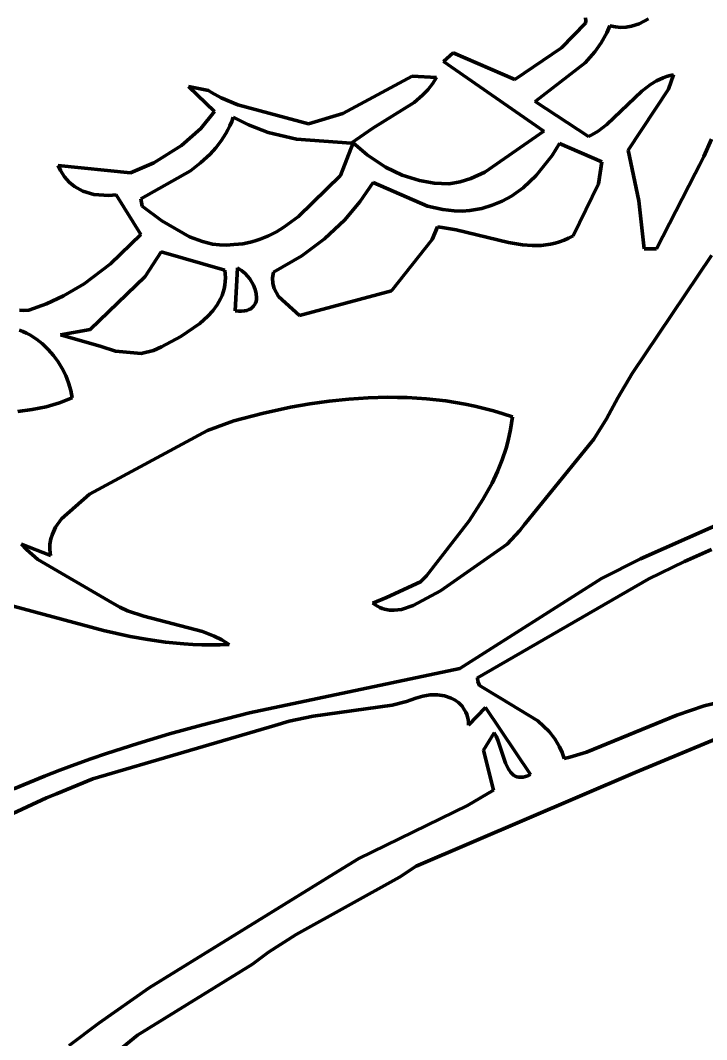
# Model space of a CAD drawing. Header units: millimetres. Extents: x 0 to 15.3, y 0 to 17.7.
# Drawn here: x 9.808 to 10.827, y 8.929 to 10.442 of the extents above; entities that cross this region are included whole.
import ezdxf

# ---------------------------------------------------------------- set-up
doc = ezdxf.new("R2010")
doc.units = ezdxf.units.MM
doc.layers.add('color#0a0a0aff', color=7, linetype='CONTINUOUS', lineweight=100)
doc.layers.add('color#ffffffff', color=7, linetype='CONTINUOUS', lineweight=100)

msp = doc.modelspace()

# ---------------------------------------------------------------- linework, layer by layer
at = {"layer": 'color#0a0a0aff'}
for p, q in [((10.6478, 10.4409), (10.647, 10.4454)), ((10.6473, 10.4375), (10.6478, 10.4409)), ((10.7409, 10.4441), (10.7267, 10.4367)), ((10.6115, 10.4011), (10.6473, 10.4375)), ((10.6831, 10.4336), (10.6786, 10.4231)), ((10.6915, 10.432), (10.6831, 10.4336)), ((10.6997, 10.4314), (10.6915, 10.432)), ((10.7077, 10.4318), (10.6997, 10.4314)), ((10.7155, 10.4331), (10.7077, 10.4318)), ((10.7267, 10.4367), (10.7155, 10.4331)), ((10.6705, 10.4085), (10.661, 10.395)), ((10.6786, 10.4231), (10.6705, 10.4085)), ((10.4363, 10.381), (10.4504, 10.3938)), ((10.4504, 10.3938), (10.5423, 10.3542)), ((10.5423, 10.3542), (10.6115, 10.4011)), ((10.661, 10.395), (10.6466, 10.3786)), ((10.5851, 10.2773), (10.4363, 10.381)), ((10.6466, 10.3786), (10.5725, 10.3212)), ((10.2867, 10.3034), (10.3897, 10.3589)), ((10.3897, 10.3589), (10.426, 10.357)), ((10.426, 10.357), (10.4198, 10.3474)), ((10.7437, 10.3464), (10.7527, 10.3519)), ((10.7527, 10.3519), (10.7623, 10.3564)), ((10.7623, 10.3564), (10.7674, 10.3583)), ((10.7674, 10.3583), (10.7726, 10.3598)), ((10.778, 10.3611), (10.7702, 10.3396)), ((10.7726, 10.3598), (10.778, 10.3611)), ((10.0963, 10.3064), (10.0579, 10.3439)), ((10.0579, 10.3439), (10.0872, 10.3378)), ((10.0872, 10.3378), (10.0918, 10.3347)), ((10.0918, 10.3347), (10.106, 10.3268)), ((10.4128, 10.3386), (10.4052, 10.3306)), ((10.4198, 10.3474), (10.4128, 10.3386)), ((10.6789, 10.2875), (10.7309, 10.3367)), ((10.7702, 10.3396), (10.7107, 10.2492)), ((10.7309, 10.3367), (10.7437, 10.3464)), ((10.106, 10.3268), (10.131, 10.3167)), ((10.3927, 10.3198), (10.3314, 10.2818)), ((10.4052, 10.3306), (10.3927, 10.3198)), ((10.5725, 10.3212), (10.6516, 10.2695)), ((10.0758, 10.2814), (10.0963, 10.3064)), ((10.131, 10.3167), (10.236, 10.2885)), ((10.236, 10.2885), (10.2867, 10.3034)), ((10.1218, 10.2918), (10.1191, 10.2855)), ((10.1241, 10.2982), (10.1218, 10.2918)), ((10.1466, 10.2867), (10.1241, 10.2982)), ((10.6658, 10.2776), (10.6789, 10.2875)), ((10.0475, 10.2563), (10.0758, 10.2814)), ((10.1131, 10.2737), (10.1061, 10.2628)), ((10.1162, 10.2795), (10.1131, 10.2737)), ((10.1191, 10.2855), (10.1162, 10.2795)), ((10.1758, 10.2755), (10.1466, 10.2867)), ((10.2181, 10.2654), (10.1758, 10.2755)), ((10.3314, 10.2818), (10.2994, 10.2598)), ((10.4975, 10.2163), (10.5851, 10.2773)), ((10.6565, 10.272), (10.6658, 10.2776)), ((10.1061, 10.2628), (10.0983, 10.2527)), ((10.2994, 10.2598), (10.2181, 10.2654)), ((10.2834, 10.2114), (10.3023, 10.2599)), ((10.3023, 10.2599), (10.3227, 10.242)), ((10.6085, 10.2592), (10.5974, 10.2411)), ((10.6716, 10.2317), (10.6085, 10.2592)), ((10.6516, 10.2695), (10.6565, 10.272)), ((10.8226, 10.2397), (10.8343, 10.2654)), ((10.0061, 10.2304), (10.0475, 10.2563)), ((10.0898, 10.2433), (10.0757, 10.2303)), ((10.0983, 10.2527), (10.0898, 10.2433)), ((10.7107, 10.2492), (10.7261, 10.1738)), ((9.9715, 10.2153), (10.0061, 10.2304)), ((10.0757, 10.2303), (10.0604, 10.2187)), ((10.3227, 10.242), (10.3501, 10.2239)), ((10.5974, 10.2411), (10.5741, 10.2116)), ((10.6666, 10.1991), (10.6716, 10.2317)), ((10.8098, 10.2145), (10.8163, 10.227)), ((10.8163, 10.227), (10.8226, 10.2397)), ((9.8675, 10.2192), (9.8643, 10.2264)), ((9.8643, 10.2264), (9.9715, 10.2153)), ((9.8734, 10.2096), (9.8675, 10.2192)), ((10.0604, 10.2187), (9.9869, 10.1769)), ((10.3501, 10.2239), (10.3748, 10.2122)), ((10.3748, 10.2122), (10.4008, 10.2041)), ((10.4771, 10.2073), (10.4975, 10.2163)), ((10.7526, 10.1029), (10.8098, 10.2145)), ((9.8804, 10.2017), (9.8734, 10.2096)), ((9.8885, 10.1951), (9.8804, 10.2017)), ((10.2209, 10.1508), (10.2834, 10.2114)), ((10.3317, 10.201), (10.312, 10.1723)), ((10.4124, 10.1662), (10.3317, 10.201)), ((10.4008, 10.2041), (10.4223, 10.2003)), ((10.4223, 10.2003), (10.4442, 10.1993)), ((10.4442, 10.1993), (10.4499, 10.2001)), ((10.4499, 10.2001), (10.461, 10.2024)), ((10.461, 10.2024), (10.4771, 10.2073)), ((10.5741, 10.2116), (10.5546, 10.1934)), ((10.6286, 10.1221), (10.6666, 10.1991)), ((9.9006, 10.1885), (9.8885, 10.1951)), ((9.9173, 10.1836), (9.9006, 10.1885)), ((9.9392, 10.182), (9.9173, 10.1836)), ((9.9505, 10.1829), (9.9392, 10.182)), ((9.9871, 10.1242), (9.9505, 10.1829)), ((10.5546, 10.1934), (10.5372, 10.1811)), ((9.9869, 10.1769), (9.9891, 10.1659)), ((10.312, 10.1723), (10.2896, 10.1459)), ((10.5085, 10.1673), (10.493, 10.1628)), ((10.5233, 10.1734), (10.5085, 10.1673)), ((10.5372, 10.1811), (10.5233, 10.1734)), ((10.7261, 10.1738), (10.7342, 10.1025)), ((9.9891, 10.1659), (10.0183, 10.1444)), ((10.4351, 10.1609), (10.4124, 10.1662)), ((10.4523, 10.1589), (10.4351, 10.1609)), ((10.4638, 10.1587), (10.4523, 10.1589)), ((10.4754, 10.1595), (10.4638, 10.1587)), ((10.4871, 10.1614), (10.4754, 10.1595)), ((10.493, 10.1628), (10.4871, 10.1614)), ((10.0183, 10.1444), (10.0591, 10.1206)), ((10.1994, 10.1349), (10.2209, 10.1508)), ((10.2896, 10.1459), (10.2594, 10.1174)), ((9.942, 10.0803), (9.9871, 10.1242)), ((10.1642, 10.117), (10.1763, 10.122)), ((10.1763, 10.122), (10.1881, 10.128)), ((10.1881, 10.128), (10.1994, 10.1349)), ((10.4196, 10.1164), (10.4275, 10.1353)), ((10.4275, 10.1353), (10.4344, 10.1346)), ((10.4344, 10.1346), (10.4553, 10.1311)), ((10.4553, 10.1311), (10.5328, 10.112)), ((10.622, 10.1186), (10.6286, 10.1221)), ((10.0591, 10.1206), (10.0785, 10.1134)), ((10.0785, 10.1134), (10.0935, 10.1098)), ((10.0935, 10.1098), (10.1037, 10.1085)), ((10.1037, 10.1085), (10.1142, 10.1082)), ((10.1142, 10.1082), (10.1248, 10.109)), ((10.1248, 10.109), (10.1317, 10.1095)), ((10.1317, 10.1095), (10.1385, 10.1103)), ((10.1385, 10.1103), (10.1451, 10.1115)), ((10.1451, 10.1115), (10.1516, 10.113)), ((10.1516, 10.113), (10.1579, 10.1149)), ((10.1579, 10.1149), (10.1642, 10.117)), ((10.2594, 10.1174), (10.2261, 10.0924)), ((10.3589, 10.0403), (10.4196, 10.1164)), ((10.5328, 10.112), (10.5538, 10.1086)), ((10.5538, 10.1086), (10.5677, 10.1076)), ((10.5677, 10.1076), (10.5746, 10.1075)), ((10.5746, 10.1075), (10.5815, 10.1078)), ((10.5815, 10.1078), (10.5884, 10.1085)), ((10.5884, 10.1085), (10.5952, 10.1096)), ((10.5952, 10.1096), (10.602, 10.1111)), ((10.602, 10.1111), (10.6087, 10.1131)), ((10.6087, 10.1131), (10.6154, 10.1156)), ((10.6154, 10.1156), (10.622, 10.1186)), ((10.0169, 10.0981), (9.9933, 10.0618)), ((10.1114, 10.0713), (10.0169, 10.0981)), ((10.2261, 10.0924), (10.1841, 10.068)), ((10.834, 10.0926), (10.7164, 9.9178)), ((10.7342, 10.1025), (10.7526, 10.1029)), ((9.9025, 10.0507), (9.942, 10.0803)), ((9.9933, 10.0618), (9.9119, 9.9832)), ((10.1121, 10.0654), (10.1114, 10.0713)), ((10.1124, 10.0596), (10.1121, 10.0654)), ((10.1304, 10.0744), (10.1271, 10.0109)), ((10.1362, 10.0708), (10.1304, 10.0744)), ((10.1416, 10.0662), (10.1362, 10.0708)), ((10.1487, 10.0581), (10.1416, 10.0662)), ((10.1833, 10.0651), (10.1824, 10.0596)), ((10.1841, 10.068), (10.1833, 10.0651)), ((9.8722, 10.0329), (9.9025, 10.0507)), ((10.1105, 10.0434), (10.1116, 10.0487)), ((10.1116, 10.0487), (10.1122, 10.0541)), ((10.1122, 10.0541), (10.1124, 10.0596)), ((10.1541, 10.0489), (10.1487, 10.0581)), ((10.1567, 10.0425), (10.1541, 10.0489)), ((10.1824, 10.0596), (10.1827, 10.0515)), ((10.1827, 10.0515), (10.1848, 10.0438)), ((9.8468, 10.0211), (9.8722, 10.0329)), ((10.1053, 10.0286), (10.1074, 10.0334)), ((10.1074, 10.0334), (10.1091, 10.0383)), ((10.1091, 10.0383), (10.1105, 10.0434)), ((10.1583, 10.0362), (10.1567, 10.0425)), ((10.1587, 10.0301), (10.1583, 10.0362)), ((10.1848, 10.0438), (10.1914, 10.0318)), ((10.1914, 10.0318), (10.2225, 10.0038)), ((10.2225, 10.0038), (10.3589, 10.0403)), ((9.8204, 10.0116), (9.8468, 10.0211)), ((10.0938, 10.0109), (10.1001, 10.0195)), ((10.1001, 10.0195), (10.1028, 10.024)), ((10.1028, 10.024), (10.1053, 10.0286)), ((10.1501, 10.0139), (10.1524, 10.0155)), ((10.1524, 10.0155), (10.1543, 10.0174)), ((10.1543, 10.0174), (10.1559, 10.0196)), ((10.1559, 10.0196), (10.1571, 10.022)), ((10.1571, 10.022), (10.158, 10.0245)), ((10.158, 10.0245), (10.1585, 10.0273)), ((10.1585, 10.0273), (10.1587, 10.0301)), ((9.8065, 10.0117), (9.8133, 10.0114)), ((9.8133, 10.0114), (9.8204, 10.0116)), ((10.0743, 9.9918), (10.0866, 10.0029)), ((10.0866, 10.0029), (10.0938, 10.0109)), ((10.1271, 10.0109), (10.1321, 10.0104)), ((10.1321, 10.0104), (10.1366, 10.0104)), ((10.1366, 10.0104), (10.1406, 10.0107)), ((10.1406, 10.0107), (10.1442, 10.0114)), ((10.1442, 10.0114), (10.1473, 10.0125)), ((10.1473, 10.0125), (10.1501, 10.0139)), ((10.0463, 9.9727), (10.0743, 9.9918)), ((9.8119, 9.9801), (9.8065, 9.9822)), ((9.8172, 9.9777), (9.8119, 9.9801)), ((9.8223, 9.975), (9.8172, 9.9777)), ((9.832, 9.9688), (9.8223, 9.975)), ((9.9119, 9.9832), (9.8675, 9.9753)), ((9.8675, 9.9753), (9.928, 9.9577)), ((10.0177, 9.9573), (10.0463, 9.9727)), ((9.8411, 9.9615), (9.832, 9.9688)), ((9.8495, 9.9534), (9.8411, 9.9615)), ((9.928, 9.9577), (9.9493, 9.951)), ((10.0059, 9.9516), (10.0177, 9.9573)), ((9.8572, 9.9446), (9.8495, 9.9534)), ((9.8641, 9.935), (9.8572, 9.9446)), ((9.9493, 9.951), (9.9874, 9.9474)), ((9.9874, 9.9474), (10.0059, 9.9516)), ((9.8701, 9.925), (9.8641, 9.935)), ((9.8753, 9.9145), (9.8701, 9.925)), ((9.8795, 9.9036), (9.8753, 9.9145)), ((10.7164, 9.9178), (10.695, 9.8815)), ((9.8828, 9.8926), (9.8795, 9.9036)), ((9.8661, 9.8741), (9.8851, 9.8815)), ((9.8851, 9.8815), (9.8828, 9.8926)), ((10.2956, 9.8797), (10.2667, 9.8766)), ((10.3245, 9.8816), (10.2956, 9.8797)), ((10.3535, 9.8824), (10.3245, 9.8816)), ((10.3679, 9.8823), (10.3535, 9.8824)), ((10.3824, 9.8819), (10.3679, 9.8823)), ((10.3968, 9.8812), (10.3824, 9.8819)), ((10.4112, 9.8801), (10.3968, 9.8812)), ((10.4256, 9.8787), (10.4112, 9.8801)), ((10.695, 9.8815), (10.6817, 9.8567)), ((9.8043, 9.8615), (9.8254, 9.864)), ((9.8254, 9.864), (9.8461, 9.8682)), ((9.8461, 9.8682), (9.8661, 9.8741)), ((10.2093, 9.8675), (10.1668, 9.8584)), ((10.2379, 9.8725), (10.2093, 9.8675)), ((10.2667, 9.8766), (10.2379, 9.8725)), ((10.4399, 9.8769), (10.4256, 9.8787)), ((10.4542, 9.8747), (10.4399, 9.8769)), ((10.4684, 9.8722), (10.4542, 9.8747)), ((10.4826, 9.8692), (10.4684, 9.8722)), ((10.4967, 9.8659), (10.4826, 9.8692)), ((10.5107, 9.8622), (10.4967, 9.8659)), ((10.1668, 9.8584), (10.1248, 9.8475)), ((10.5247, 9.858), (10.5107, 9.8622)), ((10.5386, 9.8534), (10.5247, 9.858)), ((10.5374, 9.8439), (10.5386, 9.8534)), ((10.6782, 9.8504), (10.6593, 9.8204)), ((10.6817, 9.8567), (10.6782, 9.8504)), ((10.1248, 9.8475), (10.0859, 9.8331)), ((10.5339, 9.8252), (10.5358, 9.8345)), ((10.5358, 9.8345), (10.5374, 9.8439)), ((10.0859, 9.8331), (9.9107, 9.7387)), ((10.5317, 9.8161), (10.5339, 9.8252)), ((10.6593, 9.8204), (10.5566, 9.6935)), ((10.5233, 9.7893), (10.5291, 9.807)), ((10.5291, 9.807), (10.5317, 9.8161)), ((10.5163, 9.772), (10.5233, 9.7893)), ((10.5084, 9.7551), (10.5163, 9.772)), ((10.4949, 9.7305), (10.5084, 9.7551)), ((10.7289, 9.6424), (10.9825, 9.7553)), ((9.9107, 9.7387), (9.8693, 9.7022)), ((10.4746, 9.6989), (10.4949, 9.7305)), ((9.8693, 9.7022), (9.8604, 9.6897)), ((10.4108, 9.6175), (10.4746, 9.6989)), ((9.8604, 9.6897), (9.8555, 9.6794)), ((10.5498, 9.6847), (10.531, 9.6646)), ((10.5566, 9.6935), (10.5498, 9.6847)), ((9.8532, 9.6721), (9.852, 9.6644)), ((9.8555, 9.6794), (9.8532, 9.6721)), ((9.8527, 9.6475), (9.8095, 9.6642)), ((9.8095, 9.6642), (9.8172, 9.6562)), ((9.8172, 9.6562), (9.8339, 9.6417)), ((9.852, 9.6644), (9.8518, 9.6562)), ((9.8518, 9.6562), (9.8521, 9.6519)), ((10.531, 9.6646), (10.4317, 9.5952)), ((10.8343, 9.6566), (10.7939, 9.6388)), ((9.8339, 9.6417), (9.9443, 9.5771)), ((9.8521, 9.6519), (9.8527, 9.6475)), ((10.6707, 9.6134), (10.7289, 9.6424)), ((10.7939, 9.6388), (10.7412, 9.6129)), ((10.3516, 9.5851), (10.402, 9.6086)), ((10.402, 9.6086), (10.4108, 9.6175)), ((10.4606, 9.4798), (10.6707, 9.6134)), ((10.7412, 9.6129), (10.4867, 9.4658)), ((10.4317, 9.5952), (10.3914, 9.5735)), ((9.9314, 9.5362), (9.7362, 9.5888)), ((9.9443, 9.5771), (9.9556, 9.5709)), ((10.3316, 9.577), (10.3516, 9.5851)), ((10.335, 9.5745), (10.3316, 9.577)), ((9.9556, 9.5709), (9.9673, 9.5656)), ((9.9673, 9.5656), (9.9914, 9.5574)), ((10.3384, 9.5723), (10.335, 9.5745)), ((10.3419, 9.5705), (10.3384, 9.5723)), ((10.3454, 9.569), (10.3419, 9.5705)), ((10.3489, 9.5678), (10.3454, 9.569)), ((10.3559, 9.5664), (10.3489, 9.5678)), ((10.363, 9.5662), (10.3559, 9.5664)), ((10.3737, 9.5675), (10.363, 9.5662)), ((10.3914, 9.5735), (10.3737, 9.5675)), ((9.9914, 9.5574), (10.0782, 9.5349)), ((9.9708, 9.5275), (9.9314, 9.5362)), ((10.0782, 9.5349), (10.0959, 9.5279)), ((9.9972, 9.5228), (9.9708, 9.5275)), ((10.0237, 9.519), (9.9972, 9.5228)), ((10.0505, 9.5163), (10.0237, 9.519)), ((10.0639, 9.5154), (10.0505, 9.5163)), ((10.0959, 9.5279), (10.1072, 9.5222)), ((10.1072, 9.5222), (10.1182, 9.5154)), ((10.0774, 9.5148), (10.0639, 9.5154)), ((10.0909, 9.5147), (10.0774, 9.5148)), ((10.1045, 9.5149), (10.0909, 9.5147)), ((10.1182, 9.5154), (10.1045, 9.5149)), ((10.1483, 9.4138), (10.4606, 9.4798)), ((10.4867, 9.4658), (10.4872, 9.4604)), ((10.4872, 9.4604), (10.4898, 9.4546)), ((10.4164, 9.4407), (10.4057, 9.4389)), ((10.4272, 9.4408), (10.4164, 9.4407)), ((10.4378, 9.4393), (10.4272, 9.4408)), ((10.4898, 9.4546), (10.5209, 9.4356)), ((10.3599, 9.4252), (10.243, 9.4091)), ((10.3813, 9.4308), (10.3599, 9.4252)), ((10.3954, 9.4356), (10.3813, 9.4308)), ((10.4057, 9.4389), (10.3954, 9.4356)), ((10.4476, 9.4359), (10.4378, 9.4393)), ((10.4536, 9.4327), (10.4476, 9.4359)), ((10.459, 9.4287), (10.4536, 9.4327)), ((10.4638, 9.4238), (10.459, 9.4287)), ((10.5209, 9.4356), (10.5763, 9.402)), ((10.8232, 9.4243), (10.8481, 9.4304)), ((10.0769, 9.3958), (10.1483, 9.4138)), ((10.4677, 9.4181), (10.4638, 9.4238)), ((10.4693, 9.415), (10.4677, 9.4181)), ((10.4707, 9.4116), (10.4693, 9.415)), ((10.4719, 9.4079), (10.4707, 9.4116)), ((10.4985, 9.4221), (10.4736, 9.3958)), ((10.5657, 9.3224), (10.4985, 9.4221)), ((10.6484, 9.3556), (10.7828, 9.4107)), ((10.7828, 9.4107), (10.8232, 9.4243)), ((10.1857, 9.3953), (9.9158, 9.3161)), ((10.0296, 9.3827), (10.0769, 9.3958)), ((10.2069, 9.4018), (10.1857, 9.3953)), ((10.243, 9.4091), (10.2069, 9.4018)), ((10.4727, 9.4041), (10.4719, 9.4079)), ((10.4733, 9.4001), (10.4727, 9.4041)), ((10.4736, 9.3958), (10.4733, 9.4001)), ((10.5763, 9.402), (10.593, 9.3862)), ((10.9174, 9.4074), (10.7208, 9.3256)), ((9.9826, 9.3687), (10.0296, 9.3827)), ((10.4956, 9.3586), (10.5117, 9.3841)), ((10.5117, 9.3841), (10.5144, 9.3792)), ((10.593, 9.3862), (10.6015, 9.3755)), ((9.9359, 9.3537), (9.9826, 9.3687)), ((10.5144, 9.3792), (10.5168, 9.3734)), ((10.5168, 9.3734), (10.5282, 9.3394)), ((10.6015, 9.3755), (10.6086, 9.3637)), ((9.9127, 9.3457), (9.9359, 9.3537)), ((10.5105, 9.2991), (10.4956, 9.3586)), ((10.6086, 9.3637), (10.6125, 9.3552)), ((10.6125, 9.3552), (10.6155, 9.3461)), ((10.6238, 9.3482), (10.6484, 9.3556)), ((9.8666, 9.3289), (9.8896, 9.3375)), ((9.8896, 9.3375), (9.9127, 9.3457)), ((10.5282, 9.3394), (10.5326, 9.3304)), ((10.6155, 9.3461), (10.6238, 9.3482)), ((9.821, 9.3107), (9.8438, 9.3199)), ((9.8438, 9.3199), (9.8666, 9.3289)), ((10.7208, 9.3256), (10.3955, 9.1863)), ((10.5326, 9.3304), (10.5362, 9.3254)), ((10.5362, 9.3254), (10.5382, 9.3234)), ((10.5382, 9.3234), (10.5404, 9.3216)), ((10.5404, 9.3216), (10.5428, 9.3202)), ((10.5428, 9.3202), (10.5454, 9.3192)), ((10.5454, 9.3192), (10.5481, 9.3186)), ((10.5544, 9.3186), (10.5579, 9.3193)), ((10.5579, 9.3193), (10.5616, 9.3206)), ((10.5616, 9.3206), (10.5657, 9.3224)), ((9.7984, 9.301), (9.821, 9.3107)), ((9.9158, 9.3161), (9.8615, 9.2939)), ((10.5481, 9.3186), (10.5511, 9.3183)), ((10.5511, 9.3183), (10.5544, 9.3186)), ((9.8615, 9.2939), (9.8469, 9.2877)), ((10.4719, 9.2763), (10.5105, 9.2991)), ((9.8469, 9.2877), (9.7894, 9.2612)), ((10.3108, 9.1976), (10.4719, 9.2763)), ((10.2801, 9.1791), (10.3108, 9.1976)), ((10.3955, 9.1863), (10.3711, 9.1701)), ((9.9992, 9.0059), (10.2801, 9.1791)), ((10.3711, 9.1701), (10.2174, 9.085)), ((10.2174, 9.085), (10.1763, 9.0587)), ((10.1763, 9.0587), (10.1528, 9.0411)), ((10.1528, 9.0411), (9.9821, 8.9354)), ((9.9243, 8.9532), (9.9992, 9.0059)), ((9.8804, 8.9201), (9.9243, 8.9532)), ((9.9821, 8.9354), (9.8678, 8.8431))]:
    msp.add_line(p, q, dxfattribs=at)
at = {"layer": 'color#ffffffff'}
for p, q in [((10.647, 10.4454), (10.6478, 10.4409)), ((10.6478, 10.4409), (10.6473, 10.4375)), ((10.7267, 10.4367), (10.7409, 10.4441)), ((10.6473, 10.4375), (10.6115, 10.4011)), ((10.6786, 10.4231), (10.6831, 10.4336)), ((10.6831, 10.4336), (10.6915, 10.432)), ((10.6915, 10.432), (10.6997, 10.4314)), ((10.6997, 10.4314), (10.7077, 10.4318)), ((10.7077, 10.4318), (10.7155, 10.4331)), ((10.7155, 10.4331), (10.7267, 10.4367)), ((10.661, 10.395), (10.6705, 10.4085)), ((10.6705, 10.4085), (10.6786, 10.4231)), ((10.4504, 10.3938), (10.4363, 10.381)), ((10.5423, 10.3542), (10.4504, 10.3938)), ((10.6115, 10.4011), (10.5423, 10.3542)), ((10.6466, 10.3786), (10.661, 10.395)), ((10.4363, 10.381), (10.5851, 10.2773)), ((10.5725, 10.3212), (10.6466, 10.3786)), ((10.3897, 10.3589), (10.2867, 10.3034)), ((10.426, 10.357), (10.3897, 10.3589)), ((10.4198, 10.3474), (10.426, 10.357)), ((10.7527, 10.3519), (10.7437, 10.3464)), ((10.7623, 10.3564), (10.7527, 10.3519)), ((10.7674, 10.3583), (10.7623, 10.3564)), ((10.7726, 10.3598), (10.7674, 10.3583)), ((10.7702, 10.3396), (10.778, 10.3611)), ((10.778, 10.3611), (10.7726, 10.3598)), ((10.0872, 10.3378), (10.0579, 10.3439)), ((10.0579, 10.3439), (10.0963, 10.3064)), ((10.0918, 10.3347), (10.0872, 10.3378)), ((10.106, 10.3268), (10.0918, 10.3347)), ((10.4052, 10.3306), (10.4128, 10.3386)), ((10.4128, 10.3386), (10.4198, 10.3474)), ((10.7309, 10.3367), (10.6789, 10.2875)), ((10.7107, 10.2492), (10.7702, 10.3396)), ((10.7437, 10.3464), (10.7309, 10.3367)), ((10.131, 10.3167), (10.106, 10.3268)), ((10.3314, 10.2818), (10.3927, 10.3198)), ((10.3927, 10.3198), (10.4052, 10.3306)), ((10.6516, 10.2695), (10.5725, 10.3212)), ((10.0963, 10.3064), (10.0758, 10.2814)), ((10.236, 10.2885), (10.131, 10.3167)), ((10.2867, 10.3034), (10.236, 10.2885)), ((10.1191, 10.2855), (10.1218, 10.2918)), ((10.1218, 10.2918), (10.1241, 10.2982)), ((10.1241, 10.2982), (10.1466, 10.2867)), ((10.6789, 10.2875), (10.6658, 10.2776)), ((10.0758, 10.2814), (10.0475, 10.2563)), ((10.1061, 10.2628), (10.1131, 10.2737)), ((10.1131, 10.2737), (10.1162, 10.2795)), ((10.1162, 10.2795), (10.1191, 10.2855)), ((10.1466, 10.2867), (10.1758, 10.2755)), ((10.1758, 10.2755), (10.2181, 10.2654)), ((10.2994, 10.2598), (10.3314, 10.2818)), ((10.5851, 10.2773), (10.4975, 10.2163)), ((10.6658, 10.2776), (10.6565, 10.272)), ((10.0983, 10.2527), (10.1061, 10.2628)), ((10.2181, 10.2654), (10.2994, 10.2598)), ((10.3023, 10.2599), (10.2834, 10.2114)), ((10.3227, 10.242), (10.3023, 10.2599)), ((10.5974, 10.2411), (10.6085, 10.2592)), ((10.6085, 10.2592), (10.6716, 10.2317)), ((10.6565, 10.272), (10.6516, 10.2695)), ((10.8343, 10.2654), (10.8226, 10.2397)), ((10.0475, 10.2563), (10.0061, 10.2304)), ((10.0757, 10.2303), (10.0898, 10.2433)), ((10.0898, 10.2433), (10.0983, 10.2527)), ((10.7261, 10.1738), (10.7107, 10.2492)), ((10.0061, 10.2304), (9.9715, 10.2153)), ((10.0604, 10.2187), (10.0757, 10.2303)), ((10.3501, 10.2239), (10.3227, 10.242)), ((10.5741, 10.2116), (10.5974, 10.2411)), ((10.6716, 10.2317), (10.6666, 10.1991)), ((10.8163, 10.227), (10.8098, 10.2145)), ((10.8226, 10.2397), (10.8163, 10.227)), ((9.9715, 10.2153), (9.8643, 10.2264)), ((9.8643, 10.2264), (9.8675, 10.2192)), ((9.8675, 10.2192), (9.8734, 10.2096)), ((9.9869, 10.1769), (10.0604, 10.2187)), ((10.3748, 10.2122), (10.3501, 10.2239)), ((10.4008, 10.2041), (10.3748, 10.2122)), ((10.4975, 10.2163), (10.4771, 10.2073)), ((10.8098, 10.2145), (10.7526, 10.1029)), ((9.8734, 10.2096), (9.8804, 10.2017)), ((9.8804, 10.2017), (9.8885, 10.1951)), ((10.2834, 10.2114), (10.2209, 10.1508)), ((10.312, 10.1723), (10.3317, 10.201)), ((10.3317, 10.201), (10.4124, 10.1662)), ((10.4223, 10.2003), (10.4008, 10.2041)), ((10.4442, 10.1993), (10.4223, 10.2003)), ((10.4499, 10.2001), (10.4442, 10.1993)), ((10.461, 10.2024), (10.4499, 10.2001)), ((10.4771, 10.2073), (10.461, 10.2024)), ((10.5546, 10.1934), (10.5741, 10.2116)), ((10.6666, 10.1991), (10.6286, 10.1221)), ((9.8885, 10.1951), (9.9006, 10.1885)), ((9.9006, 10.1885), (9.9173, 10.1836)), ((9.9173, 10.1836), (9.9392, 10.182)), ((9.9392, 10.182), (9.9505, 10.1829)), ((9.9505, 10.1829), (9.9871, 10.1242)), ((10.5372, 10.1811), (10.5546, 10.1934)), ((9.9891, 10.1659), (9.9869, 10.1769)), ((10.2896, 10.1459), (10.312, 10.1723)), ((10.493, 10.1628), (10.5085, 10.1673)), ((10.5085, 10.1673), (10.5233, 10.1734)), ((10.5233, 10.1734), (10.5372, 10.1811)), ((10.7342, 10.1025), (10.7261, 10.1738)), ((10.0183, 10.1444), (9.9891, 10.1659)), ((10.4124, 10.1662), (10.4351, 10.1609)), ((10.4351, 10.1609), (10.4523, 10.1589)), ((10.4523, 10.1589), (10.4638, 10.1587)), ((10.4638, 10.1587), (10.4754, 10.1595)), ((10.4754, 10.1595), (10.4871, 10.1614)), ((10.4871, 10.1614), (10.493, 10.1628)), ((10.0591, 10.1206), (10.0183, 10.1444)), ((10.2209, 10.1508), (10.1994, 10.1349)), ((10.2594, 10.1174), (10.2896, 10.1459)), ((9.9871, 10.1242), (9.942, 10.0803)), ((10.1763, 10.122), (10.1642, 10.117)), ((10.1881, 10.128), (10.1763, 10.122)), ((10.1994, 10.1349), (10.1881, 10.128)), ((10.4275, 10.1353), (10.4196, 10.1164)), ((10.4344, 10.1346), (10.4275, 10.1353)), ((10.4553, 10.1311), (10.4344, 10.1346)), ((10.5328, 10.112), (10.4553, 10.1311)), ((10.6286, 10.1221), (10.622, 10.1186)), ((10.0785, 10.1134), (10.0591, 10.1206)), ((10.0935, 10.1098), (10.0785, 10.1134)), ((10.1037, 10.1085), (10.0935, 10.1098)), ((10.1142, 10.1082), (10.1037, 10.1085)), ((10.1248, 10.109), (10.1142, 10.1082)), ((10.1317, 10.1095), (10.1248, 10.109)), ((10.1385, 10.1103), (10.1317, 10.1095)), ((10.1451, 10.1115), (10.1385, 10.1103)), ((10.1516, 10.113), (10.1451, 10.1115)), ((10.1579, 10.1149), (10.1516, 10.113)), ((10.1642, 10.117), (10.1579, 10.1149)), ((10.2261, 10.0924), (10.2594, 10.1174)), ((10.4196, 10.1164), (10.3589, 10.0403)), ((10.5538, 10.1086), (10.5328, 10.112)), ((10.5677, 10.1076), (10.5538, 10.1086)), ((10.5746, 10.1075), (10.5677, 10.1076)), ((10.5815, 10.1078), (10.5746, 10.1075)), ((10.5884, 10.1085), (10.5815, 10.1078)), ((10.5952, 10.1096), (10.5884, 10.1085)), ((10.602, 10.1111), (10.5952, 10.1096)), ((10.6087, 10.1131), (10.602, 10.1111)), ((10.6154, 10.1156), (10.6087, 10.1131)), ((10.622, 10.1186), (10.6154, 10.1156)), ((9.9933, 10.0618), (10.0169, 10.0981)), ((10.0169, 10.0981), (10.1114, 10.0713)), ((10.1841, 10.068), (10.2261, 10.0924)), ((10.7164, 9.9178), (10.834, 10.0926)), ((10.7526, 10.1029), (10.7342, 10.1025)), ((9.942, 10.0803), (9.9025, 10.0507)), ((9.9119, 9.9832), (9.9933, 10.0618)), ((10.1114, 10.0713), (10.1121, 10.0654)), ((10.1121, 10.0654), (10.1124, 10.0596)), ((10.1271, 10.0109), (10.1304, 10.0744)), ((10.1304, 10.0744), (10.1362, 10.0708)), ((10.1362, 10.0708), (10.1416, 10.0662)), ((10.1416, 10.0662), (10.1487, 10.0581)), ((10.1824, 10.0596), (10.1833, 10.0651)), ((10.1833, 10.0651), (10.1841, 10.068)), ((9.9025, 10.0507), (9.8722, 10.0329)), ((10.1116, 10.0487), (10.1105, 10.0434)), ((10.1122, 10.0541), (10.1116, 10.0487)), ((10.1124, 10.0596), (10.1122, 10.0541)), ((10.1487, 10.0581), (10.1541, 10.0489)), ((10.1541, 10.0489), (10.1567, 10.0425)), ((10.1827, 10.0515), (10.1824, 10.0596)), ((10.1848, 10.0438), (10.1827, 10.0515)), ((9.8722, 10.0329), (9.8468, 10.0211)), ((10.1074, 10.0334), (10.1053, 10.0286)), ((10.1091, 10.0383), (10.1074, 10.0334)), ((10.1105, 10.0434), (10.1091, 10.0383)), ((10.1567, 10.0425), (10.1583, 10.0362)), ((10.1583, 10.0362), (10.1587, 10.0301)), ((10.1914, 10.0318), (10.1848, 10.0438)), ((10.2225, 10.0038), (10.1914, 10.0318)), ((10.3589, 10.0403), (10.2225, 10.0038)), ((9.8468, 10.0211), (9.8204, 10.0116)), ((10.1001, 10.0195), (10.0938, 10.0109)), ((10.1028, 10.024), (10.1001, 10.0195)), ((10.1053, 10.0286), (10.1028, 10.024)), ((10.1524, 10.0155), (10.1501, 10.0139)), ((10.1543, 10.0174), (10.1524, 10.0155)), ((10.1559, 10.0196), (10.1543, 10.0174)), ((10.1571, 10.022), (10.1559, 10.0196)), ((10.158, 10.0245), (10.1571, 10.022)), ((10.1585, 10.0273), (10.158, 10.0245)), ((10.1587, 10.0301), (10.1585, 10.0273)), ((9.8133, 10.0114), (9.8065, 10.0117)), ((9.8204, 10.0116), (9.8133, 10.0114)), ((10.0866, 10.0029), (10.0743, 9.9918)), ((10.0938, 10.0109), (10.0866, 10.0029)), ((10.1321, 10.0104), (10.1271, 10.0109)), ((10.1366, 10.0104), (10.1321, 10.0104)), ((10.1406, 10.0107), (10.1366, 10.0104)), ((10.1442, 10.0114), (10.1406, 10.0107)), ((10.1473, 10.0125), (10.1442, 10.0114)), ((10.1501, 10.0139), (10.1473, 10.0125)), ((10.0743, 9.9918), (10.0463, 9.9727)), ((9.8065, 9.9822), (9.8119, 9.9801)), ((9.8119, 9.9801), (9.8172, 9.9777)), ((9.8172, 9.9777), (9.8223, 9.975)), ((9.8223, 9.975), (9.832, 9.9688)), ((9.8675, 9.9753), (9.9119, 9.9832)), ((9.928, 9.9577), (9.8675, 9.9753)), ((10.0463, 9.9727), (10.0177, 9.9573)), ((9.832, 9.9688), (9.8411, 9.9615)), ((9.8411, 9.9615), (9.8495, 9.9534)), ((9.9493, 9.951), (9.928, 9.9577)), ((10.0177, 9.9573), (10.0059, 9.9516)), ((9.8495, 9.9534), (9.8572, 9.9446)), ((9.8572, 9.9446), (9.8641, 9.935)), ((9.9874, 9.9474), (9.9493, 9.951)), ((10.0059, 9.9516), (9.9874, 9.9474)), ((9.8641, 9.935), (9.8701, 9.925)), ((9.8701, 9.925), (9.8753, 9.9145)), ((9.8753, 9.9145), (9.8795, 9.9036)), ((10.695, 9.8815), (10.7164, 9.9178)), ((9.8795, 9.9036), (9.8828, 9.8926)), ((9.8851, 9.8815), (9.8661, 9.8741)), ((9.8828, 9.8926), (9.8851, 9.8815)), ((10.2667, 9.8766), (10.2956, 9.8797)), ((10.2956, 9.8797), (10.3245, 9.8816)), ((10.3245, 9.8816), (10.3535, 9.8824)), ((10.3535, 9.8824), (10.3679, 9.8823)), ((10.3679, 9.8823), (10.3824, 9.8819)), ((10.3824, 9.8819), (10.3968, 9.8812)), ((10.3968, 9.8812), (10.4112, 9.8801)), ((10.4112, 9.8801), (10.4256, 9.8787)), ((10.6817, 9.8567), (10.695, 9.8815)), ((9.8254, 9.864), (9.8043, 9.8615)), ((9.8461, 9.8682), (9.8254, 9.864)), ((9.8661, 9.8741), (9.8461, 9.8682)), ((10.1668, 9.8584), (10.2093, 9.8675)), ((10.2093, 9.8675), (10.2379, 9.8725)), ((10.2379, 9.8725), (10.2667, 9.8766)), ((10.4256, 9.8787), (10.4399, 9.8769)), ((10.4399, 9.8769), (10.4542, 9.8747)), ((10.4542, 9.8747), (10.4684, 9.8722)), ((10.4684, 9.8722), (10.4826, 9.8692)), ((10.4826, 9.8692), (10.4967, 9.8659)), ((10.4967, 9.8659), (10.5107, 9.8622)), ((10.1248, 9.8475), (10.1668, 9.8584)), ((10.5107, 9.8622), (10.5247, 9.858)), ((10.5247, 9.858), (10.5386, 9.8534)), ((10.5386, 9.8534), (10.5374, 9.8439)), ((10.6593, 9.8204), (10.6782, 9.8504)), ((10.6782, 9.8504), (10.6817, 9.8567)), ((10.0859, 9.8331), (10.1248, 9.8475)), ((10.5358, 9.8345), (10.5339, 9.8252)), ((10.5374, 9.8439), (10.5358, 9.8345)), ((9.9107, 9.7387), (10.0859, 9.8331)), ((10.5339, 9.8252), (10.5317, 9.8161)), ((10.5566, 9.6935), (10.6593, 9.8204)), ((10.5291, 9.807), (10.5233, 9.7893)), ((10.5317, 9.8161), (10.5291, 9.807)), ((10.5233, 9.7893), (10.5163, 9.772)), ((10.5163, 9.772), (10.5084, 9.7551)), ((10.5084, 9.7551), (10.4949, 9.7305)), ((10.9825, 9.7553), (10.7289, 9.6424)), ((9.8693, 9.7022), (9.9107, 9.7387)), ((10.4949, 9.7305), (10.4746, 9.6989)), ((9.8604, 9.6897), (9.8693, 9.7022)), ((10.4746, 9.6989), (10.4108, 9.6175)), ((9.8555, 9.6794), (9.8604, 9.6897)), ((10.531, 9.6646), (10.5498, 9.6847)), ((10.5498, 9.6847), (10.5566, 9.6935)), ((9.852, 9.6644), (9.8532, 9.6721)), ((9.8532, 9.6721), (9.8555, 9.6794)), ((9.8172, 9.6562), (9.8095, 9.6642)), ((9.8095, 9.6642), (9.8527, 9.6475)), ((9.8339, 9.6417), (9.8172, 9.6562)), ((9.8518, 9.6562), (9.852, 9.6644)), ((9.8521, 9.6519), (9.8518, 9.6562)), ((10.4317, 9.5952), (10.531, 9.6646)), ((10.7939, 9.6388), (10.8343, 9.6566)), ((9.9443, 9.5771), (9.8339, 9.6417)), ((9.8527, 9.6475), (9.8521, 9.6519)), ((10.7289, 9.6424), (10.6707, 9.6134)), ((10.7412, 9.6129), (10.7939, 9.6388)), ((10.402, 9.6086), (10.3516, 9.5851)), ((10.4108, 9.6175), (10.402, 9.6086)), ((10.6707, 9.6134), (10.4606, 9.4798)), ((10.4867, 9.4658), (10.7412, 9.6129)), ((10.3914, 9.5735), (10.4317, 9.5952)), ((9.7362, 9.5888), (9.9314, 9.5362)), ((9.9556, 9.5709), (9.9443, 9.5771)), ((10.3516, 9.5851), (10.3316, 9.577)), ((10.3316, 9.577), (10.335, 9.5745)), ((9.9673, 9.5656), (9.9556, 9.5709)), ((9.9914, 9.5574), (9.9673, 9.5656)), ((10.335, 9.5745), (10.3384, 9.5723)), ((10.3384, 9.5723), (10.3419, 9.5705)), ((10.3419, 9.5705), (10.3454, 9.569)), ((10.3454, 9.569), (10.3489, 9.5678)), ((10.3489, 9.5678), (10.3559, 9.5664)), ((10.3559, 9.5664), (10.363, 9.5662)), ((10.363, 9.5662), (10.3737, 9.5675)), ((10.3737, 9.5675), (10.3914, 9.5735)), ((10.0782, 9.5349), (9.9914, 9.5574)), ((9.9314, 9.5362), (9.9708, 9.5275)), ((10.0959, 9.5279), (10.0782, 9.5349)), ((9.9708, 9.5275), (9.9972, 9.5228)), ((9.9972, 9.5228), (10.0237, 9.519)), ((10.0237, 9.519), (10.0505, 9.5163)), ((10.0505, 9.5163), (10.0639, 9.5154)), ((10.1072, 9.5222), (10.0959, 9.5279)), ((10.1182, 9.5154), (10.1072, 9.5222)), ((10.0639, 9.5154), (10.0774, 9.5148)), ((10.0774, 9.5148), (10.0909, 9.5147)), ((10.0909, 9.5147), (10.1045, 9.5149)), ((10.1045, 9.5149), (10.1182, 9.5154)), ((10.4606, 9.4798), (10.1483, 9.4138)), ((10.4872, 9.4604), (10.4867, 9.4658)), ((10.4898, 9.4546), (10.4872, 9.4604)), ((10.4057, 9.4389), (10.4164, 9.4407)), ((10.4164, 9.4407), (10.4272, 9.4408)), ((10.4272, 9.4408), (10.4378, 9.4393)), ((10.5209, 9.4356), (10.4898, 9.4546)), ((10.243, 9.4091), (10.3599, 9.4252)), ((10.3599, 9.4252), (10.3813, 9.4308)), ((10.3813, 9.4308), (10.3954, 9.4356)), ((10.3954, 9.4356), (10.4057, 9.4389)), ((10.4378, 9.4393), (10.4476, 9.4359)), ((10.4476, 9.4359), (10.4536, 9.4327)), ((10.4536, 9.4327), (10.459, 9.4287)), ((10.459, 9.4287), (10.4638, 9.4238)), ((10.5763, 9.402), (10.5209, 9.4356)), ((10.8481, 9.4304), (10.8232, 9.4243)), ((10.1483, 9.4138), (10.0769, 9.3958)), ((10.4638, 9.4238), (10.4677, 9.4181)), ((10.4677, 9.4181), (10.4693, 9.415)), ((10.4693, 9.415), (10.4707, 9.4116)), ((10.4707, 9.4116), (10.4719, 9.4079)), ((10.4736, 9.3958), (10.4985, 9.4221)), ((10.4985, 9.4221), (10.5657, 9.3224)), ((10.7828, 9.4107), (10.6484, 9.3556)), ((10.8232, 9.4243), (10.7828, 9.4107)), ((9.9158, 9.3161), (10.1857, 9.3953)), ((10.0769, 9.3958), (10.0296, 9.3827)), ((10.1857, 9.3953), (10.2069, 9.4018)), ((10.2069, 9.4018), (10.243, 9.4091)), ((10.4719, 9.4079), (10.4727, 9.4041)), ((10.4727, 9.4041), (10.4733, 9.4001)), ((10.4733, 9.4001), (10.4736, 9.3958)), ((10.593, 9.3862), (10.5763, 9.402)), ((10.7208, 9.3256), (10.9174, 9.4074)), ((10.0296, 9.3827), (9.9826, 9.3687)), ((10.5117, 9.3841), (10.4956, 9.3586)), ((10.5144, 9.3792), (10.5117, 9.3841)), ((10.6015, 9.3755), (10.593, 9.3862)), ((9.9826, 9.3687), (9.9359, 9.3537)), ((10.5168, 9.3734), (10.5144, 9.3792)), ((10.5282, 9.3394), (10.5168, 9.3734)), ((10.6086, 9.3637), (10.6015, 9.3755)), ((9.9359, 9.3537), (9.9127, 9.3457)), ((10.4956, 9.3586), (10.5105, 9.2991)), ((10.6125, 9.3552), (10.6086, 9.3637)), ((10.6155, 9.3461), (10.6125, 9.3552)), ((10.6484, 9.3556), (10.6238, 9.3482)), ((9.8896, 9.3375), (9.8666, 9.3289)), ((9.9127, 9.3457), (9.8896, 9.3375)), ((10.5326, 9.3304), (10.5282, 9.3394)), ((10.6238, 9.3482), (10.6155, 9.3461)), ((9.8438, 9.3199), (9.821, 9.3107)), ((9.8666, 9.3289), (9.8438, 9.3199)), ((10.3955, 9.1863), (10.7208, 9.3256)), ((10.5362, 9.3254), (10.5326, 9.3304)), ((10.5382, 9.3234), (10.5362, 9.3254)), ((10.5404, 9.3216), (10.5382, 9.3234)), ((10.5428, 9.3202), (10.5404, 9.3216)), ((10.5454, 9.3192), (10.5428, 9.3202)), ((10.5481, 9.3186), (10.5454, 9.3192)), ((10.5579, 9.3193), (10.5544, 9.3186)), ((10.5616, 9.3206), (10.5579, 9.3193)), ((10.5657, 9.3224), (10.5616, 9.3206)), ((9.821, 9.3107), (9.7984, 9.301)), ((9.8615, 9.2939), (9.9158, 9.3161)), ((10.5511, 9.3183), (10.5481, 9.3186)), ((10.5544, 9.3186), (10.5511, 9.3183)), ((9.8469, 9.2877), (9.8615, 9.2939)), ((10.5105, 9.2991), (10.4719, 9.2763)), ((9.7894, 9.2612), (9.8469, 9.2877)), ((10.4719, 9.2763), (10.3108, 9.1976)), ((10.3108, 9.1976), (10.2801, 9.1791)), ((10.3711, 9.1701), (10.3955, 9.1863)), ((10.2801, 9.1791), (9.9992, 9.0059)), ((10.2174, 9.085), (10.3711, 9.1701)), ((10.1763, 9.0587), (10.2174, 9.085)), ((10.1528, 9.0411), (10.1763, 9.0587)), ((9.9821, 8.9354), (10.1528, 9.0411)), ((9.9992, 9.0059), (9.9243, 8.9532)), ((9.9243, 8.9532), (9.8804, 8.9201)), ((9.8678, 8.8431), (9.9821, 8.9354))]:
    msp.add_line(p, q, dxfattribs=at)

doc.saveas('drawing.dxf')
